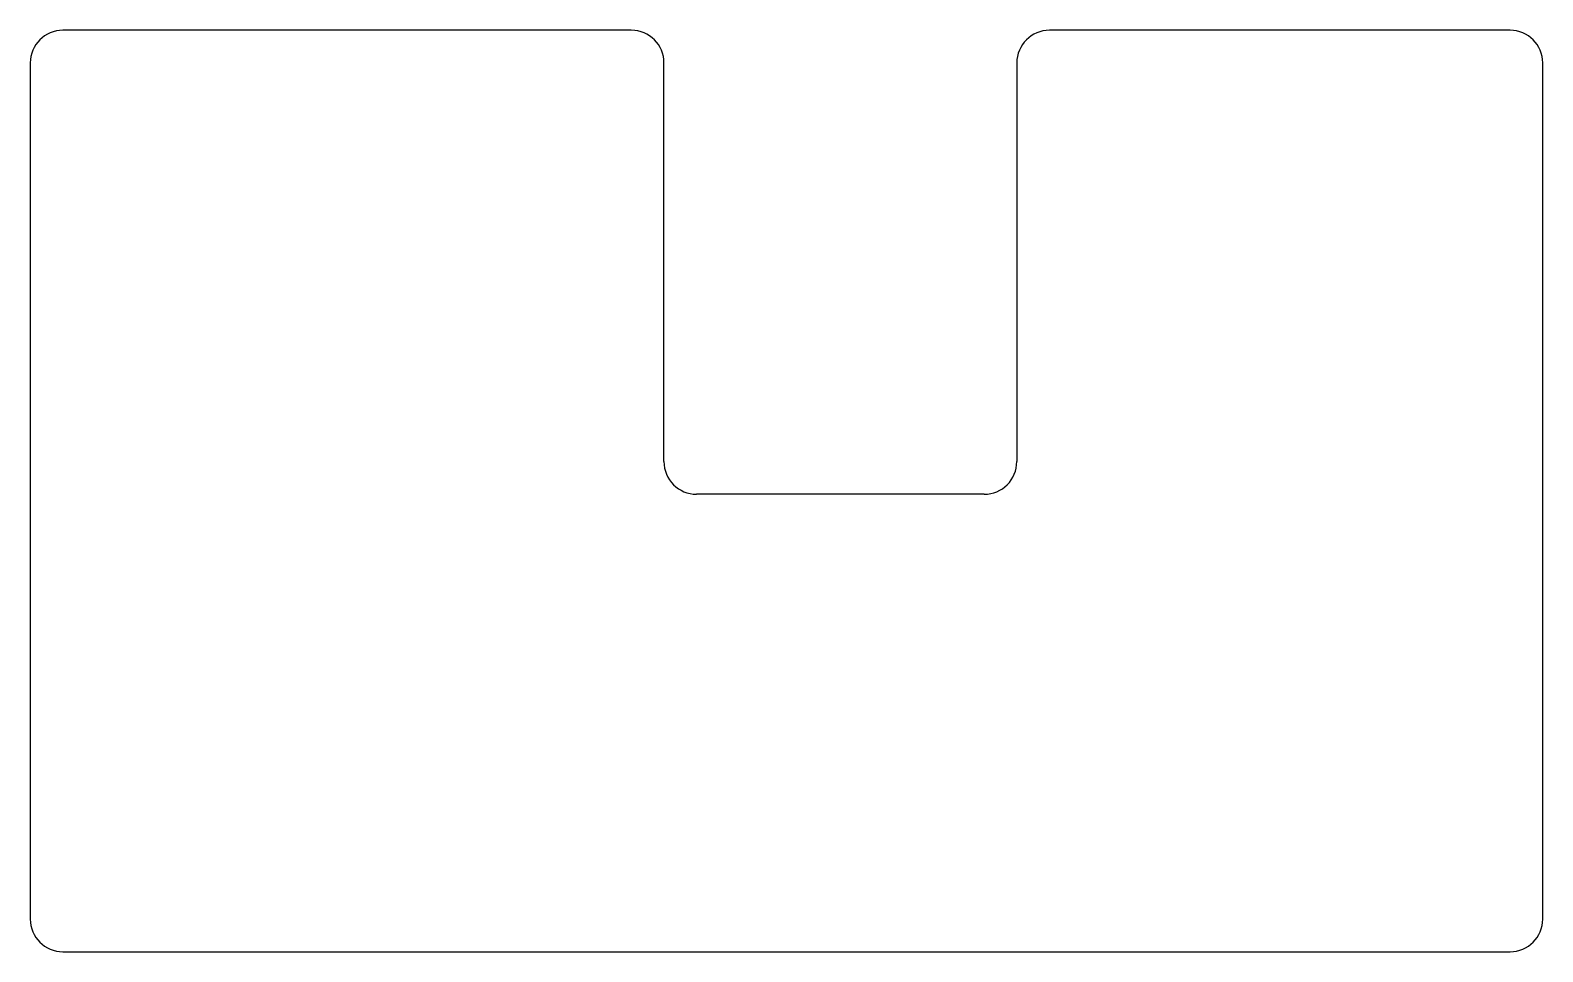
# Model space of a CAD drawing. Header units: millimetres. Extents: x -24.8 to 21.5, y -2.4 to 25.8.
import ezdxf

# ---------------------------------------------------------------- set-up
doc = ezdxf.new("R2010")
doc.units = ezdxf.units.MM
doc.layers.add('Sketch', color=7, linetype='CONTINUOUS')

msp = doc.modelspace()

# ---------------------------------------------------------------- linework, layer by layer
at = {"layer": 'Sketch'}
for p, q in [((-6.4, 25.8), (-23.8, 25.8)), ((20.5, 25.8), (6.4, 25.8)), ((-24.8, 24.8), (-24.8, -1.4)), ((-5.4, 12.6), (-5.4, 24.8)), ((5.4, 24.8), (5.4, 12.6)), ((21.5, -1.4), (21.5, 24.8)), ((4.4, 11.6), (-4.4, 11.6)), ((-23.8, -2.4), (20.5, -2.4))]:
    msp.add_line(p, q, dxfattribs=at)
for centre, start, end in [((-23.8, 24.8), 90, 180), ((-6.4, 24.8), 0, 90), ((6.4, 24.8), 90, 180), ((20.5, 24.8), 0, 90), ((-4.4, 12.6), 180, -90), ((4.4, 12.6), -90, 0), ((-23.8, -1.4), 180, -90), ((20.5, -1.4), -90, 0)]:
    msp.add_arc(centre, 1, start, end, dxfattribs=at)

doc.saveas('drawing.dxf')
